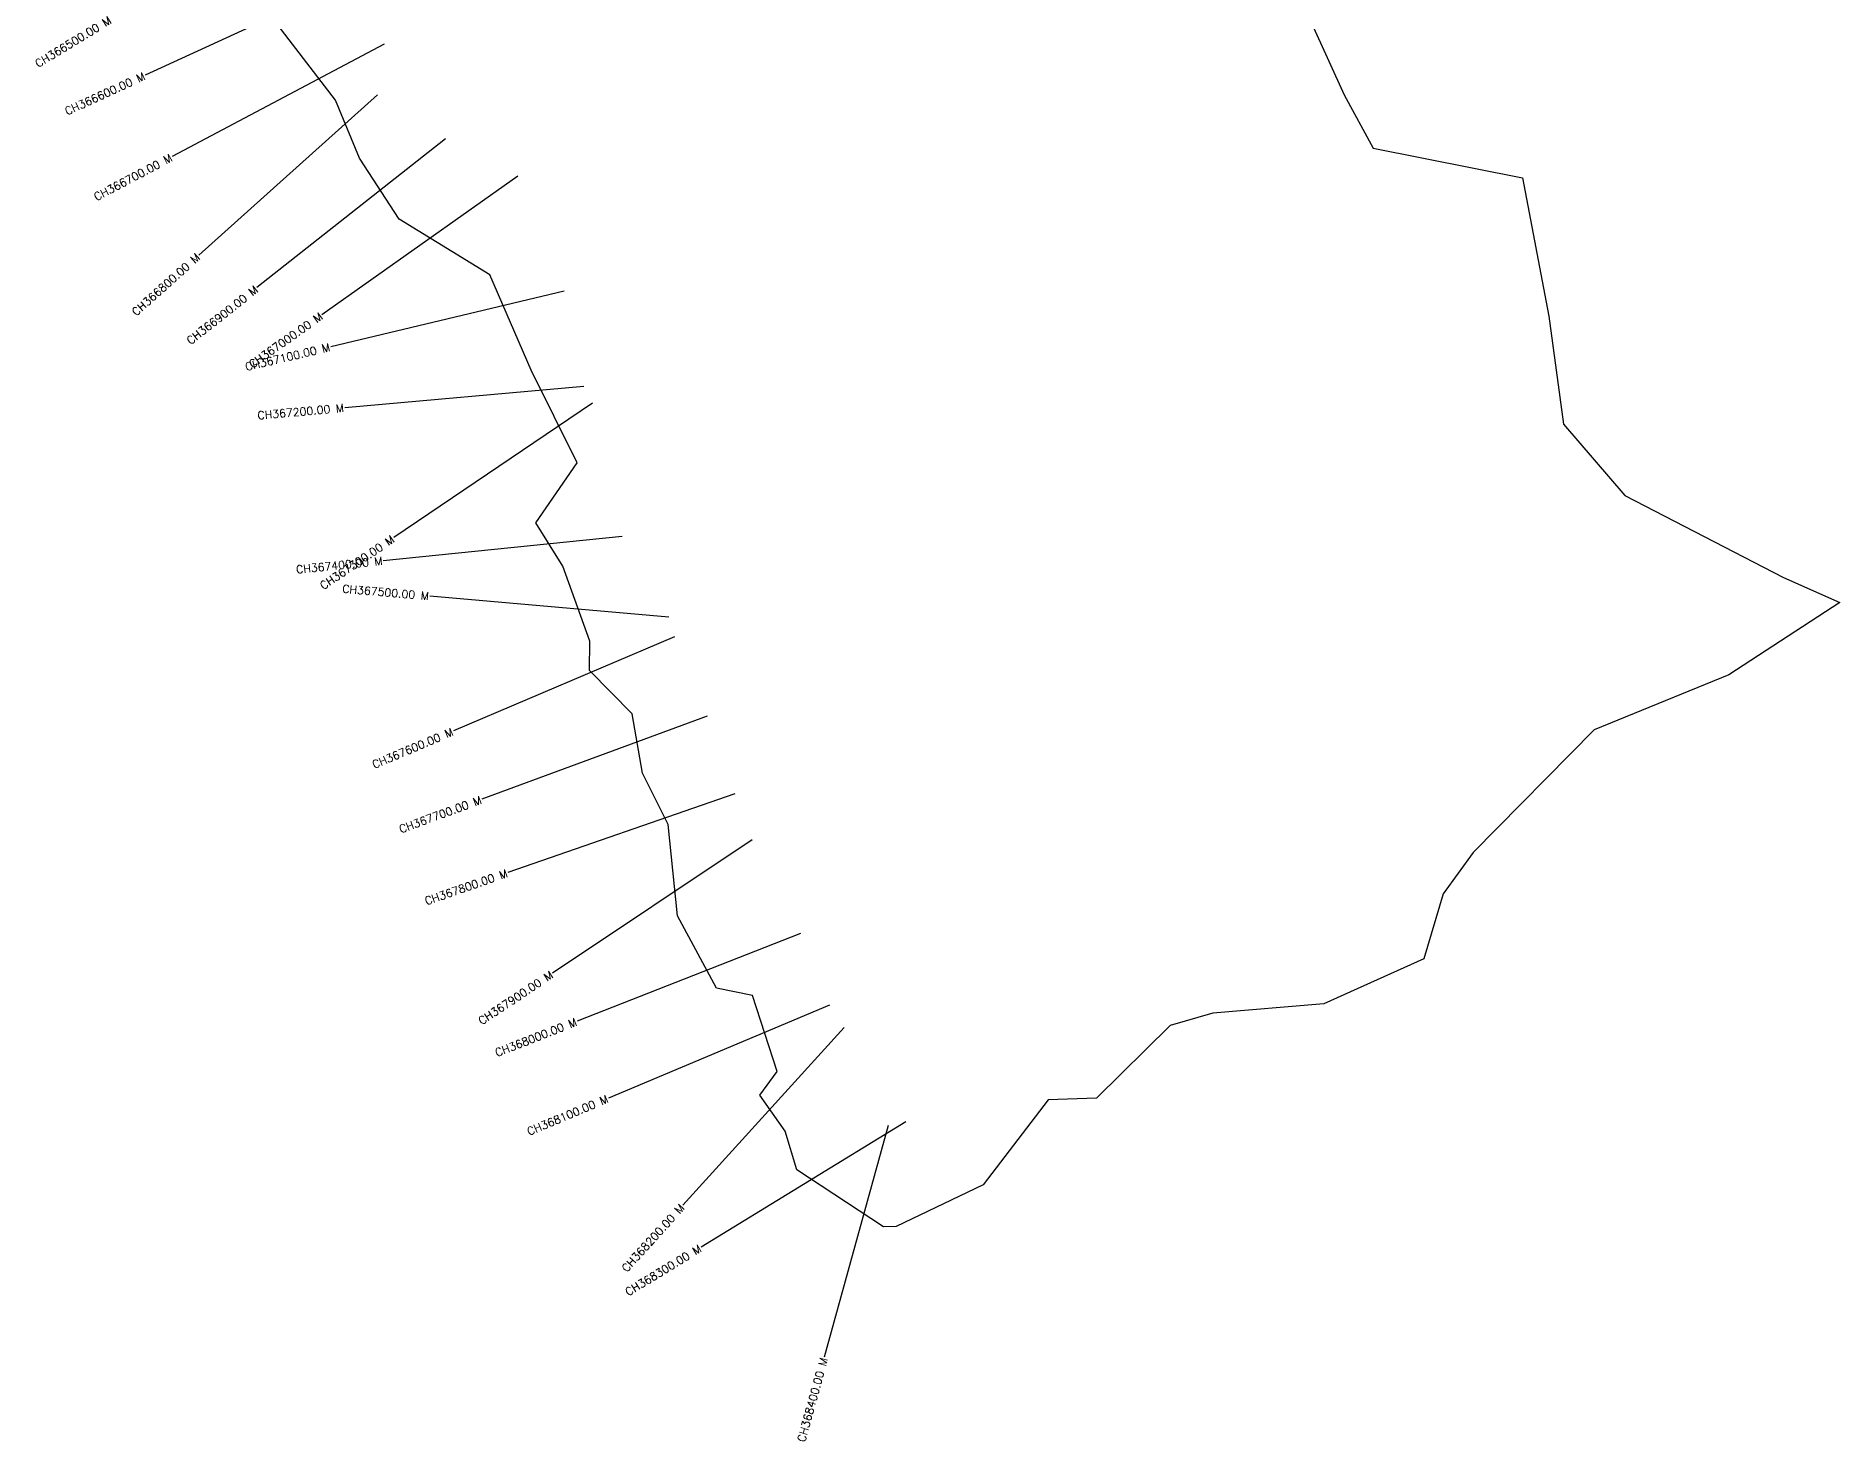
# Model space of a CAD drawing. Header units: metres. Extents: x 297192 to 300643, y 1967922 to 1972555.
# Drawn here: x 298389 to 300643, y 1967922 to 1969676 of the extents above; entities that cross this region are included whole.
import ezdxf
from ezdxf.enums import TextEntityAlignment as Align

# ---------------------------------------------------------------- set-up
doc = ezdxf.new("R2010")
doc.units = ezdxf.units.M
doc.header["$MEASUREMENT"] = 0
doc.layers.add('CS', color=134, linetype='Continuous')
doc.layers.add('CSMark', color=6, linetype='Continuous')
doc.styles.get("Standard").update_dxf_attribs({"font": 'simplex.shx'})

msp = doc.modelspace()

# ---------------------------------------------------------------- linework, layer by layer
at = {"color": 6, "flags": 128}
msp.add_lwpolyline([(299940.2, 1969785.1), (300023.1, 1969602.8), (300059.5, 1969536.1), (300246.1, 1969499.1), (300279.1, 1969326.5), (300297.2, 1969191.5), (300373.8, 1969102.3), (300572.2, 1968999.9), (300642.6, 1968968.9), (300503.9, 1968878.5), (300335.6, 1968809.8), (300184.4, 1968656.4), (300146.8, 1968604.8), (300122.9, 1968523.5), (299997.8, 1968467.3), (299859, 1968455.7), (299805.9, 1968440.3), (299713.9, 1968349.8), (299653.5, 1968347.7), (299572.2, 1968241.4), (299463.3, 1968189.2), (299447.8, 1968188.8), (299339.2, 1968260), (299325, 1968308.4), (299293.3, 1968353.5), (299315, 1968383.1), (299284.2, 1968477.7), (299239, 1968487.2), (299190.4, 1968577.2), (299178.6, 1968691.4), (299146.5, 1968755.6), (299133.8, 1968829.5), (299080.4, 1968883.6), (299080.9, 1968920.3), (299047.2, 1969014.1), (299013.4, 1969068.2), (299065, 1969143.2), (299007.4, 1969258.7), (298955.8, 1969377.8), (298842.5, 1969447.4), (298792.9, 1969523.7), (298763, 1969596), (298628.2, 1969772.4)], dxfattribs=at)
at = {"layer": 'CS'}
for p, q in [((298797.7, 1969752.6), (298525.1, 1969627.3)), ((298824, 1969666.1), (298558.9, 1969525.7)), ((298815.5, 1969603), (298592.2, 1969402.6)), ((298900.4, 1969547.8), (298664.9, 1969362)), ((298991, 1969501.1), (298746, 1969328.1)), ((299048.9, 1969357.4), (298757, 1969288.2)), ((299073.4, 1969238.7), (298774.6, 1969212)), ((299084.2, 1969217.8), (298835.7, 1969049.7)), ((299121.2, 1969051.3), (298822.7, 1969020.9)), ((299179.6, 1968950.6), (298880.7, 1968976.6)), ((299186.4, 1968925.8), (298910.3, 1968808.4)), ((299227.4, 1968826.6), (298945.9, 1968723)), ((299261.8, 1968729.8), (298978.4, 1968631.4)), ((299283.6, 1968672.2), (299034.1, 1968505.6)), ((299344.1, 1968555.3), (299064.8, 1968445.8)), ((299380.4, 1968466), (299103.9, 1968349.8)), ((299398.5, 1968438.1), (299196.8, 1968216)), ((299475.6, 1968320.1), (299219.7, 1968163.6)), ((299453.3, 1968315.4), (299373.7, 1968026.1))]:
    msp.add_line(p, q, dxfattribs=at)

# ---------------------------------------------------------------- texts
at = {"layer": 'CSMark'}
for s, rotation, p in [('CH366500.00 M', 31.4058, (298481.5, 1969697.2)), ('CH366600.00 M', 24.6749, (298524.2, 1969626.9)), ('CH366700.00 M', 27.9108, (298558, 1969525.2)), ('CH366800.00 M', 41.9124, (298591.5, 1969402)), ('CH366900.00 M', 38.2821, (298664.1, 1969361.3)), ('CH367000.00 M', 35.2331, (298745.1, 1969327.5)), ('CH367100.00 M', 13.3334, (298756, 1969287.9)), ('CH367200.00 M', 5.1109, (298773.6, 1969211.9)), ('CH367300.00 M', 34.0725, (298834.9, 1969049.1)), ('CH367400.00 M', 5.8084, (298821.7, 1969020.8)), ('CH367500.00 M', 355.0423, (298879.7, 1968976.7)), ('CH367600.00 M', 23.0434, (298909.4, 1968808)), ('CH367700.00 M', 20.2134, (298944.9, 1968722.6)), ('CH367800.00 M', 19.1507, (298977.5, 1968631)), ('CH367900.00 M', 33.7217, (299033.2, 1968505.1)), ('CH368000.00 M', 21.4093, (299063.9, 1968445.4)), ('CH368100.00 M', 22.8016, (299103, 1968349.4)), ('CH368200.00 M', 47.7695, (299196.2, 1968215.2)), ('CH368300.00 M', 31.4447, (299218.8, 1968163)), ('CH368400.00 M', 74.6136, (299373.4, 1968025.2))]:
    msp.add_text(s, height=10, rotation=rotation, dxfattribs=at).set_placement(p, align=Align.MIDDLE_RIGHT)

doc.saveas('drawing.dxf')
